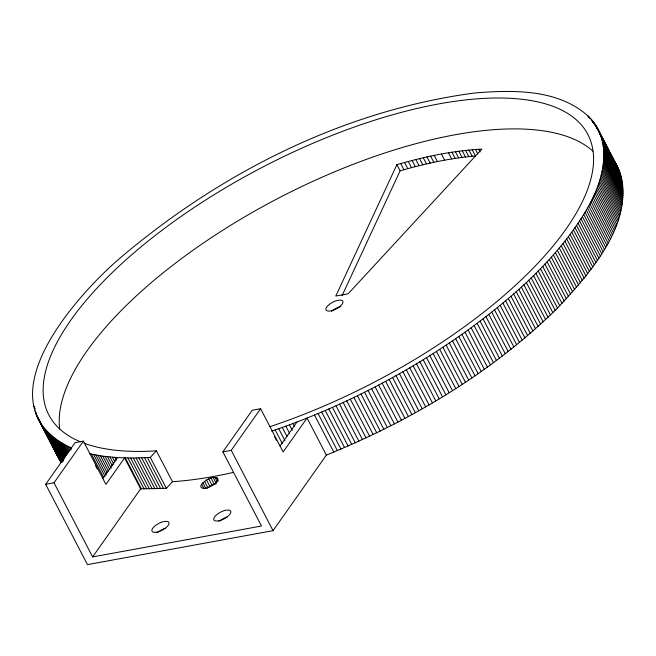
<?xml version="1.0" encoding="UTF-8"?>
<svg xmlns="http://www.w3.org/2000/svg" width="656" height="656" viewBox="0 0 656 656"><rect width="100%" height="100%" fill="white"/><g stroke="black" fill="none" stroke-linecap="round" stroke-linejoin="round"><path stroke-width="0.98" d="M271.65 431.181C341.555 407.196 407.95 372.952 468.089 329.993C513.418 296.815 557.256 258.931 586.316 210.174C602.88 182.975 614.36 142.393 588.883 116.76C558.494 88.773 513.164 89.88 474.6 92.996C343.662 110.38 220.564 172.807 120.466 257.734C74.489 297.004 -21.066 404.473 71.52 448.064M232.872 472.517A303.81 121.147 -27.5 0 1 192.626 479.725L189.674 480.094A303.81 121.147 -27.5 0 1 172.446 481.701L166.378 488.302L140.655 488.835L124.574 457.937L105.911 484.399L83.394 441.144L75.046 442.677L45.666 484.308L87.469 564.627L273.044 530.663L326.368 455.1C411.263 420.496 491.918 372.6 557.502 308.041C590.498 272.388 638.936 219.448 617.501 166.739L597.468 128.273M396.905 164.64L335.782 296.053L348.156 293.79L481.873 149.092C453.034 150.667 424.596 156.636 396.905 164.64L400.119 170.822L342.014 295.758M45.666 484.308L54.013 482.783L83.394 441.144M102.844 478.437L117.522 457.626L133.381 458.044L150.29 457.412L156.366 450.811L172.446 481.701M54.013 482.783L92.611 556.919L140.655 488.835M92.611 556.919L261.482 526.014L222.884 451.877L252.265 410.238L260.612 408.713L283.13 451.959L307.074 418.028L326.368 455.1M222.884 451.877L231.232 450.344L260.612 408.713M280.038 446.039L296.979 422.029M201.646 484.235C205.385 480.094 211.847 475.854 217.505 478.044L217.956 478.921L217.103 481.397A9.496 3.788 -27.5 0 1 205.607 488.154A9.496 3.788 -27.5 0 1 201.646 484.235L203.942 488.646M206.656 488.507L211.986 485.079L216.357 483.661L213.143 477.478M400.119 170.822C424.727 163.688 449.901 158.235 475.436 155.948L472.222 149.773M89.306 453.69L102.803 456.174L117.522 457.626M55.858 452.484L61 462.267L36.556 415.42M617.501 166.739L612.409 157.67M596.689 126.895L618.838 169.601M595.861 125.542L619.444 171.068M595 124.214L601.585 136.874M602.528 138.687L610.055 153.151M594.09 122.91L596.911 128.338M599.264 132.856L620.002 172.553M593.131 121.631L595.017 125.247M601.216 136.997L620.51 174.07M592.13 120.376L593.073 122.188M601.683 138.531L620.978 175.595M602.11 140.081L621.404 177.153M591.097 119.146L592.975 122.762M602.487 141.655L621.781 178.727M602.823 143.254L622.118 180.318M588.883 116.76L589.826 118.564M603.11 144.869L622.413 181.942M587.71 115.595L588.653 117.408M603.356 146.501L622.651 183.573M603.553 148.166L622.856 185.23M603.709 149.839L623.003 186.911M603.815 151.536L623.118 188.608M603.881 153.25L623.184 190.322M603.905 154.988L623.2 192.06M603.873 156.743L623.175 193.815M603.807 158.514L623.102 195.586M603.692 160.302L622.987 197.374M603.528 162.114L622.823 199.186M603.323 163.943L622.618 201.015M603.069 165.788L622.372 202.86M602.774 167.649L622.077 204.721M602.438 169.527L621.732 206.599M602.052 171.421L621.347 208.493M601.618 173.332L620.912 210.404M601.142 175.259L620.437 212.331M600.625 177.202L619.92 214.274M600.06 179.162L619.354 216.234M599.445 181.138L618.747 218.21M598.797 183.122L618.091 220.195M598.1 185.131L617.394 222.195M597.354 187.149L616.656 224.213M596.566 189.174L615.869 226.246M595.738 191.224L615.033 228.288M594.869 193.282L614.164 230.346M593.951 195.349L613.245 232.421M592.983 197.431L612.286 234.504M591.983 199.531L611.277 236.603M590.933 201.638L610.236 238.702M589.842 203.754L609.145 240.826M588.711 205.886L608.005 242.958M587.538 208.026L606.833 245.098M586.316 210.174L605.611 247.246M585.054 212.339L604.356 249.411M583.75 214.512L603.053 251.576M582.405 216.693L601.708 253.757M581.019 218.883L600.322 255.947M579.592 221.08L598.887 258.152M578.125 223.286L597.419 260.358M576.616 225.5L595.91 262.572M575.058 227.722L594.361 264.794M573.467 229.953L592.77 267.025M571.835 232.191L591.138 269.263M570.162 234.438L589.465 271.51M568.457 236.685L587.751 273.757M566.702 238.948L585.997 276.012M564.914 241.211L584.209 278.275M563.086 243.474L582.38 280.547M561.216 245.746L580.511 282.818M559.306 248.025L578.608 285.098M557.362 250.305L576.657 287.377M555.378 252.593L574.681 289.665M553.361 254.881L572.655 291.953M551.302 257.177L570.605 294.241M549.211 259.464L568.506 296.537M547.079 261.76L566.382 298.833M544.915 264.065L564.209 301.137M542.709 266.361L562.012 303.433M478.691 149.281L480.069 151.93M540.478 268.665L559.773 305.737M475.477 149.502L477.773 153.914M538.199 270.969L557.502 308.041M535.895 273.273L555.189 310.345M468.933 150.076L472.148 156.259M533.558 275.577L552.852 312.65M465.604 150.429L468.819 156.604M531.18 277.882L550.474 314.954M462.242 150.814L465.465 156.997M528.769 280.186L548.063 317.258M458.856 151.249L462.07 157.424M526.325 282.49L545.628 319.554M455.428 151.716L458.642 157.899M523.849 284.786L543.152 321.858M451.968 152.225L455.182 158.408M521.348 287.09L540.642 324.154M448.474 152.782L451.697 158.957M518.806 289.386L538.1 326.458M516.231 291.682L535.534 328.746M441.406 154.004L444.629 160.179M513.632 293.97L532.926 331.042M510.999 296.266L530.294 333.33M434.231 155.39L437.445 161.565M508.334 298.546L527.629 335.618M430.598 156.136L433.813 162.319M505.637 300.833L524.939 337.897M426.941 156.932L430.164 163.106M502.914 303.105L522.217 340.177M500.167 305.384L519.462 342.457M423.268 157.76L426.482 163.934M497.379 307.648L516.682 344.72M419.561 158.629L422.776 164.804M494.575 309.919L513.869 346.983M415.838 159.539L419.053 165.714M491.738 312.174L511.032 349.246M412.091 160.482L415.305 166.657M488.868 314.429L508.17 351.493M408.319 161.466L411.533 167.641M485.981 316.668L505.276 353.74M404.531 162.483L407.753 168.666M483.062 318.914L502.357 355.978M400.726 163.549L403.948 169.724M480.118 321.145L499.413 358.217M477.15 323.367L496.444 360.439M474.149 325.589L493.451 362.653M471.131 327.795L490.434 364.867M468.089 329.993L487.383 367.065M465.022 332.19L484.317 369.262M461.931 334.371L481.233 371.444M458.823 336.544L478.117 373.617M455.682 338.709L474.985 375.781M452.525 340.866L471.828 377.93M449.352 343.006L468.646 380.078M446.154 345.138L465.448 382.21M442.931 347.262L462.226 384.334M439.692 349.369L458.987 386.441M436.437 351.468L455.731 388.541M433.157 353.551L452.46 390.623M429.86 355.626L449.163 392.698M426.556 357.692L445.85 394.756M423.227 359.734L442.521 396.806M419.873 361.768L439.176 398.84M416.519 363.793L435.814 400.865M413.141 365.802L432.435 402.866M409.746 367.795L429.04 404.859M406.335 369.771L425.637 406.835M402.915 371.731L422.218 408.803M399.488 373.674L418.782 410.746M396.035 375.609L415.338 412.681M392.575 377.528L411.878 414.592M389.106 379.422L408.401 416.494M385.63 381.308L404.924 418.38M382.136 383.17L401.431 420.242M378.627 385.023L397.93 422.095M375.117 386.851L394.412 423.924M371.599 388.664L390.894 425.736M368.065 390.459L387.368 427.532M364.531 392.239L383.826 429.311M360.989 394.002L380.283 431.066M357.438 395.74L376.733 432.812M353.879 397.462L373.174 434.526M350.312 399.16L369.615 436.232M346.745 400.841L366.04 437.913M343.17 402.505L362.473 439.577M339.595 404.145L358.889 441.217M336.02 405.769L355.314 442.841M332.436 407.368L351.731 444.44M328.845 408.95L348.147 446.023M325.261 410.508L344.556 447.581M321.678 412.042L340.972 449.114M318.086 413.559L337.381 450.631M314.495 415.051L333.797 452.123M293.002 423.538L294.421 426.269M289.427 424.875L292.264 430.328M285.86 426.187L289.649 433.452M282.301 427.466L287.025 436.56M278.743 428.729L284.893 440.545M275.192 429.967L282.285 443.595M274.487 436.634L276.381 440.266M231.232 450.344L273.044 530.663M216.505 477.486L218.341 481.02M215.012 477.297L217.308 481.709M211.011 478.027L214.225 484.202M208.772 478.905L211.986 485.079M206.566 480.044L209.789 486.219M204.557 481.373L207.78 487.556M202.876 482.8L205.64 488.097M150.29 457.412L166.378 488.302M147.403 457.585L163.483 488.482M144.541 457.74L160.63 488.63M141.712 457.855L157.793 488.745M138.908 457.945L154.988 488.835M136.128 458.011L152.208 488.9M133.381 458.044L149.461 488.933M130.659 458.044L146.747 488.933M127.969 458.019L144.058 488.909M125.312 457.962L141.393 488.859M114.989 457.453L116.399 460.168M112.479 457.257L114.833 461.783M110.011 457.027L113.775 464.268M107.576 456.773L112.283 465.817M105.173 456.486L111.29 468.245M102.803 456.174L109.855 469.737M100.466 455.83L108.461 471.205M98.162 455.461L107.1 472.64M95.891 455.059L106.247 474.952M93.66 454.633L104.96 476.33M91.463 454.173L103.705 477.683M95.423 465.448L97.309 469.065M69.741 447.302L71.151 450.016M67.994 446.515L69.872 450.131M66.289 445.695L69.11 451.115M64.624 444.85L68.388 452.082M62.992 443.981L67.699 453.017M61.41 443.079L67.06 453.927M59.86 442.152L66.453 454.813M58.359 441.201L65.887 455.666M56.9 440.225L65.37 456.502M55.473 439.225L64.887 457.306M54.095 438.192L64.452 458.085M52.751 437.134L64.05 458.831M51.455 436.051L63.698 459.561M50.2 434.944L63.378 460.266M48.987 433.813L63.107 460.938M47.822 432.657L62.886 461.594M33.882 406.162L35.293 408.877M46.691 431.476L62.23 461.316M45.608 430.27L62.082 461.914M44.567 429.04L61.984 462.488M35.022 410.886L36.433 413.6M43.567 427.778L61.459 462.136M35.49 412.419L36.424 414.223M42.615 426.498L61.443 462.669M35.998 413.928L41.648 424.776M47.298 435.625L51.529 443.768M37.162 416.88L60.139 460.938M37.81 418.323L59.311 459.585M331.69 311.264A9.496 3.788 -27.5 0 1 340.825 306.565M157.67 532.533A9.496 3.788 -27.5 0 1 165.279 528.236M219.522 521.208A9.496 3.788 -27.5 0 1 227.14 516.912M80.442 441.8A303.81 121.147 -27.5 0 1 239.046 179.941A303.81 121.147 -27.5 0 1 593.122 151.667A303.81 121.147 -27.5 0 1 269.928 426.671M156.366 450.811A303.81 121.147 -27.5 0 1 84.001 443.194M59.729 429.172A303.81 121.147 -27.5 0 1 278.021 198.391A303.81 121.147 -27.5 0 1 592.885 151.151M331.698 310.706A9.496 3.788 -27.5 0 0 342.858 301.227A9.496 3.788 -27.5 0 0 328.738 304.86A9.496 3.788 -27.5 0 0 331.698 310.706M156.661 532.18A9.496 3.788 -27.5 0 0 169.01 522.955A9.496 3.788 -27.5 0 0 155.62 525.399A9.496 3.788 -27.5 0 0 156.661 532.18M218.522 520.864A9.496 3.788 -27.5 0 0 230.863 511.631A9.496 3.788 -27.5 0 0 217.472 514.083A9.496 3.788 -27.5 0 0 218.522 520.864"/></g></svg>
